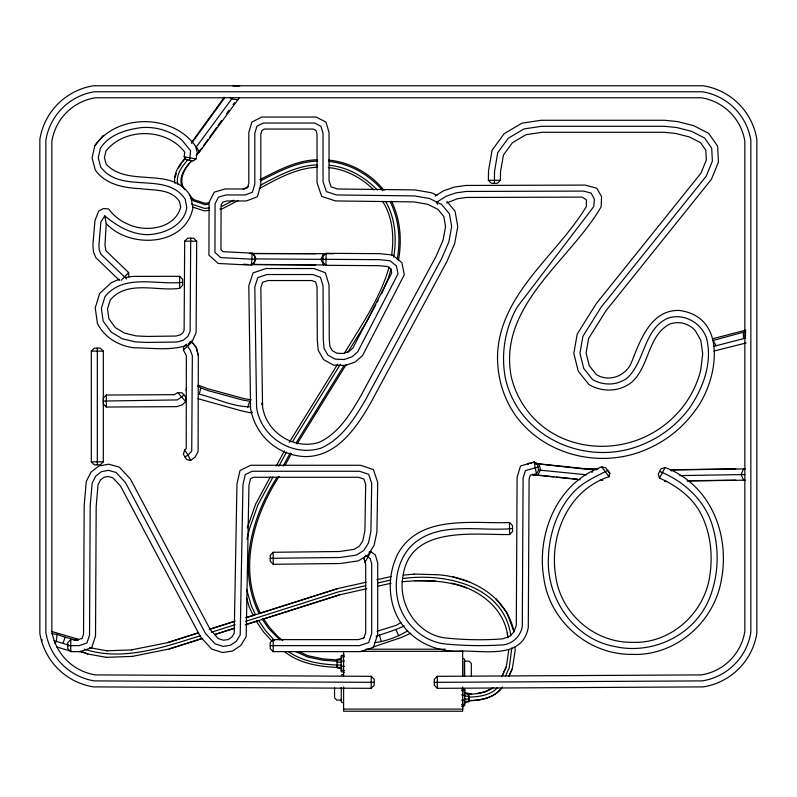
<?xml version="1.0" encoding="UTF-8"?>
<svg xmlns="http://www.w3.org/2000/svg" width="797" height="797" viewBox="0 0 797 797"><rect width="100%" height="100%" fill="white"/><g stroke="black" fill="none" stroke-linecap="round" stroke-linejoin="round"><path stroke-width="1.2" d="M70.764 639.622L70.764 651.627L80.238 651.627L91.745 647.692L95.52 636.016L96.188 506.384L98.031 484.825L100.512 479.953L103.969 477.293L108.193 476.506L112.855 477.792L120.526 486.04L200.535 636.903L211.643 649.037L222.532 652.534L232.654 651L240.833 645.44L246.173 636.673L248.943 485.493L250.457 478.768L253.496 477.273L358.57 477.273L363.92 479.057L365.684 484.357L364.906 530.762L362.834 540.665L359.497 546.065L354.227 549.322L339.502 551.514L273.142 552.281L270.173 555.32L270.243 561.317L273.281 564.286L340.458 563.509L358.451 560.839L368.214 554.782L374.152 545.188L376.891 532.107L377.718 482.504L373.404 469.563L360.523 465.269L250.706 465.269L240.017 470.519L236.958 484.048L234.238 633.197L231.937 636.972L228.161 639.543L223.529 640.25L218.348 638.576L210.418 629.919L130.409 479.037L119.321 467.112L108.711 464.203L98.928 466.016L91.047 472.093L86.265 481.458L84.183 505.846L83.536 634.093L82.171 638.277L78.245 639.622L70.764 639.622L67.765 642.621L67.765 648.628L70.764 651.627M270.213 645.63L270.213 642.621L273.212 639.622L358.57 639.622L363.92 637.839L365.703 632.499L365.703 564.744L364.03 558.169L364.976 562.234L370.994 551.763L375.377 554.961L377.708 563.061L377.708 634.442L373.404 647.333L360.523 651.627L273.212 651.627L270.213 648.628L270.213 645.63L359.547 645.63L368.662 642.591L371.701 633.466L371.701 563.907L370.177 558.597L365.604 555.27M273.212 639.622L273.212 651.627M462.649 709.39L462.649 705.634M461.563 688.967L464.731 689.525L464.731 700.095L464.731 704.13L461.563 704.578M464.731 689.525L464.731 691.069L461.563 690.62M189.855 341.803L191.997 342.052L196.351 347.681L198.343 355.681L198.094 451.59L195.135 457.02L190.662 460.477L186.647 459.55L183.37 454.32L184.595 450.116L186.219 448.741L186.349 355.681L183.4 350.052L183.758 346.665L186.239 344.214L190.383 350.401L192.346 355.681L191.728 451.102L188.072 455.007L185.004 456.94M188.102 344.045L192.754 340.239L196.122 332.558L196.68 241.232L193.701 238.213L187.694 238.173L184.675 241.152L184.127 330.008L182.921 332.777L180.52 334.74L176.097 336.045L147.206 336.434L136.058 335.906L124.551 333.106L115.296 327.607L108.89 318.83L107.485 308.857L110.235 300.021C127.271 279.647 157.208 291.632 179.654 288.315L182.652 285.306L182.643 279.299L179.634 276.31L133.059 276.39L126.295 277.366M190.692 238.193L190.124 331.283L187.843 336.503L183.39 340.16L177.004 342.033L147.106 342.441L135.201 341.873L122.26 338.735L111.172 332.14L103.152 321.151L101.358 308.349L104.985 296.703C123.754 273.162 157.278 285.346 182.652 282.307M371.163 688.329L371.223 676.324L95.421 674.9A52.403 52.403 0 0 1 51.855 631.344L51.855 141.318A52.393 52.393 0 0 1 95.401 97.772L701.3 97.772A52.393 52.393 0 0 1 744.846 141.318L744.846 631.344A52.403 52.403 0 0 1 701.28 674.9L437.294 676.324L434.305 679.343L434.335 685.35L437.354 688.329L703.213 686.894A64.537 64.537 0 0 0 756.851 633.246L756.851 139.425A64.547 64.547 0 0 0 703.203 85.767L93.498 85.767A64.547 64.547 0 0 0 39.85 139.425L39.85 633.246A64.537 64.537 0 0 0 93.488 686.894L371.163 688.329L374.182 685.35L374.192 682.342L374.211 679.343L371.223 676.324M446.987 201.472L455.077 211.255L457.767 226.617L454.649 243.633L446.918 261.496L370.625 403.013C356.448 427.77 336.752 456.89 304.843 456.591C277.296 455.296 255.319 435.461 250.587 408.472L248.803 285.874L253.077 272.873L265.919 268.539L313.928 268.539L325.365 272.743L329.031 284.858L329.291 339.313L329.938 346.595L332.319 350.73L336.842 353.22L343.288 353.469L348.996 351.477L352.922 348.01L391.706 272.982L390.938 269.187L387.711 266.547L378.864 265.67L325.993 265.321L326.073 253.326L379.502 253.665L392.503 254.96L401.847 262.612L404.308 274.736L362.555 355.522L355.183 362.027L345.101 365.554L333.535 365.106L323.592 359.626L318.212 350.301L317.286 339.861L317.037 286.661L315.612 281.949L311.786 280.544L267.892 280.544L262.602 282.327L260.828 287.707L262.562 406.859C266.437 432.532 293.934 450.195 318.85 442.425C338.267 433.648 349.744 414.679 360.194 397.055L436.108 256.255L443.082 240.116L445.573 226.567L443.799 216.455L437.892 209.322L427.76 204.301L413.882 201.91L335.557 200.944L321.699 196.431L317.027 182.732L317.027 134.125L315.921 130.449L313.221 129.044L264.634 129.044L261.924 130.449L260.818 134.125L260.818 184.934L257.331 196.799L246.303 200.964L226.846 200.964L222.622 202.199L221.078 205.218L220.958 249.79L223.08 251.703L252.121 253.157L254.97 256.305L254.661 262.303L251.523 265.152L218.219 263.478L208.934 255.13L209.073 202.308L214.293 192.127L225.133 188.959L244.111 188.959L247.498 187.674L248.813 183.21L248.813 132.362L251.892 122.11L261.715 117.039L316.13 117.039L325.953 122.11L329.031 132.362L329.031 180.74L331.124 186.877L337.539 188.969L414.978 189.915L431.526 192.774L436.905 195.434M435.162 196.082L443.411 190.881L454.3 187.096L465.817 185.452L585.128 185.083L596.744 188.231L601.566 196.59L601.167 206.752C569.845 260.898 497.726 305.739 511.226 376.612C515.231 393.897 524.346 409.528 537.248 421.693C564.684 447.376 606.208 452.736 640.529 438.818A103.122 103.122 0 0 0 685.29 403.581A98.898 98.898 0 0 0 700.782 369.848L702.715 353.659L700.772 340.219L695.373 330.755A23.382 23.382 0 0 0 669.779 324.02C647.553 335.667 649.625 366.152 631.792 382.142C619.448 392.034 602.442 392.393 588.953 384.602L578.233 371.133L573.82 353.38L577.217 334.063L596.206 303.727L700.971 173.148L706.311 160.028L705.803 150.175L700.553 142.703L689.405 136.964L675.657 133.458L663.991 132.272L542.139 132.272L525.94 134.723L512.401 142.763L503.415 155.076L500.516 171.873L500.396 180.271L497.398 183.27L491.4 183.27L488.392 180.271L488.511 170.847L492.068 150.264L504.162 133.707L521.816 123.206L541.233 120.277L664.598 120.277L677.749 121.612L693.689 125.667L708.672 133.388L717.609 146.11L718.446 162.08L711.422 179.305L606.009 310.691L588.634 338.446L586.084 352.951L589.252 365.703L596.276 374.54C608.539 382.221 624.679 376.523 630.905 363.83C639.742 341.833 650.063 309.644 679.263 310.441C729.275 317.057 717.41 381.843 695.104 410.585A115.226 115.226 0 0 1 645.102 449.976C600.31 468.825 544.759 455.476 515.779 415.825C503.634 398.639 497.448 378.077 497.527 357.076C498.404 294.591 556.744 255.757 586.363 206.463L586.423 199.947L582.159 197.098L466.534 197.457L457.388 198.722L446.718 202.966M493.273 687.592C477.005 697.475 459.66 692.912 471.685 694.028M468.387 694.008L468.785 700.742C481.189 700.693 495.017 697.764 502.558 686.994M251.523 265.152L252.121 253.157M189.606 160.327L190.583 150.733L181.706 139.844A57.504 57.504 0 0 0 141.288 127.61C125.986 129.682 109.089 134.474 100.412 148.312L98.25 157.746L100.681 166.991C120.925 194.747 166.165 170.598 185.193 199.18L186.807 207.399C184.227 225.551 164.043 234.109 147.604 234.677C131.266 234.428 116.95 226.059 104.796 215.887L100.88 221.815L98.918 245.157L99.226 249.889L100.83 254.133L126.653 278.98M104.796 215.887L106.25 223.539L104.955 245.018L105.881 250.656L128.656 272.574L128.735 276.818M185.671 401.618L185.97 397.205L182.194 392.871L177.771 392.572L174.364 394.664L106.31 395.043L103.331 398.052L103.361 404.069L106.37 407.048L176.655 406.659L182.005 404.966L185.671 401.618L177.771 392.572M51.666 633.725L57.055 634.392L56.338 641.396L54.664 643.139M391.526 255.558C394.286 237.446 392.841 217.053 382.6 201.442M393.738 257.112C396.786 238.552 395.362 217.87 385.549 201.511M397.225 259.194C400.732 239.997 398.998 219.195 390.181 201.691M398.38 260.629C402.087 240.794 400.502 219.334 391.447 201.193M119.45 280.385L95.789 257.61L93.448 251.792L92.88 245.297L94.973 220.41L98.778 210.996L103.48 208.495L108.681 208.963A44.353 44.353 0 0 0 127.65 224.017C145.393 232.814 175.071 228.849 180.65 207.18L179.574 201.731C171.514 188.72 153.811 190.473 140.581 188.7C124.013 187.923 105.314 184.565 95.241 169.92L92.073 157.846L94.873 145.602C117.617 113.274 172.73 113.861 195.524 146.12L197.287 152.436L195.982 159.001L193.023 160.994L186.179 159.659L184.157 156.72L184.755 152.187C166.563 127.928 124.631 127.321 105.941 151.022L104.437 157.657L106.111 164.062C128.227 188.311 173.059 165.148 190.802 196.63L192.964 207.619C185.721 246.462 129.552 249.192 106.25 223.539M508.755 650.153L506.334 666.691L501.951 676.573M186.129 390.46L186.578 387.681M41.862 640.848L42.082 639.573M197.666 385.997L200.714 387.89L199.36 394.246C216.186 398.211 233.302 407.177 250.537 406.729M659.677 471.406C683.019 480.91 703.193 498.613 711.552 522.872C719.362 546.812 719.083 573.192 710.087 596.774C695.95 634.273 653.45 655.273 614.826 646.526C574.059 639.174 546.672 598.806 548.376 558.518C549.113 533.611 557.452 508.376 575.245 490.434C584.51 481.308 596.345 476.377 607.623 470.409L609.735 473.119L608.968 476.736C568.002 490.145 549.023 535.883 555.728 576.231C560.64 613.381 594.393 642.82 631.921 642.292C669.779 644.245 703.492 614.288 709.549 577.496C713.295 554.712 710.635 530.553 698.999 510.319C689.823 495.355 675.358 485.084 659.498 478.11L658.262 474.056L659.677 471.406L661.092 468.756L665.146 467.52C710.535 484.636 730.062 534.289 721.385 579.808C714.301 622.198 675.258 656.449 631.722 654.347C588.535 654.845 549.621 620.953 543.833 578.204C536.321 533.851 557.292 482.583 601.795 466.883L605.59 467.799L609.835 473.239L608.968 476.736L601.795 466.883M389.095 267.154C380.129 298.616 360.872 325.893 344.174 353.609M391.078 268.918L388.358 278.173L381.574 293.764M175.24 176.984L176.366 173.517M247.668 407.426L249.78 401.299L242.557 400.024L208.256 390.66L200.714 387.89M54.037 640.748L62.973 643.358L65.145 637.182L75.416 639.941L74.061 640.21L78.206 640.38M247.269 527.923L255.608 504.142L270.293 477.005M261.655 404.537L262.462 402.336L262.512 404.996M250.866 264.265L253.326 264.405L255.707 258.915L253.326 253.486L249.63 253.416M323.522 253.705L321.032 259.354L323.522 264.993M743.591 468.895L741.1 474.534L743.591 480.183M501.901 676.454L506.274 666.611M505.408 676.225L509.263 667.667L511.774 647.971M508.934 676.065L512.252 668.673M508.984 676.165L512.312 668.753L515.161 650.581L514.922 647.025M591.942 472.581L593.566 469.254L596.435 469.483L596.106 469.991M375.805 304.653L367.158 320.982L347.552 352.682M376.961 302.481L378.117 300.3M659.498 478.11L665.146 467.52M276.16 466.155L284.39 450.963M273.012 477.005L257.8 505.109L249.581 528.55A137.732 137.732 0 0 0 247.05 539.27M278.86 466.195L286.472 452.138M277.207 477.064C251.842 516.456 236.938 569.616 259.174 613.69M283.134 466.115L290.247 452.975M278.99 476.576C253.605 515.878 238.114 568.948 260.36 613.072M284.898 465.657L291.403 453.632M364.03 558.169L365.076 556.236M532.416 474.155L533.303 475.271L537.636 475.221L540.595 469.911L538.931 463.993L535.634 464.033M289.281 442.365L337.639 364.179M292.658 441.448L340.369 364.309M296.534 442.255L344.244 365.116M297.032 443.979L346.057 364.717M536.431 473.727L538.603 470.369L537.467 463.934L534.149 461.921L520.511 466.016L517.104 477.234L516.297 625.316L513.896 632.011L509.532 636.395L502.698 638.865A316.957 316.957 0 0 1 447.157 638.118C417.538 635.876 397.454 604.335 402.993 576.191C409.957 525.233 473.707 535.036 509.602 534.548L512.571 531.519L512.501 525.512L509.472 522.543C472.551 523.928 420.896 514.254 398.37 552.829C389.703 569.476 387.81 589.471 393.519 607.384C402.296 635.578 430.769 652.484 459.57 651.169C482.793 650.053 522.433 660.055 528.291 627.438L529.098 479.047L530.254 475.231L536.431 473.727L534.149 461.921L537.477 464.013M178.528 167.888L181.168 163.863M224.664 97.852L191.589 143.281M224.236 97.334L191.469 142.533M196.47 154.797L199.419 152.078L239.11 98.051M203.713 145.452L208.007 139.475M209.442 137.473L216.595 127.51M218.029 125.518L221.606 120.526M226.617 113.553L228.759 110.554M196.281 155.505L197.636 153.672M198.991 151.848L201.691 148.192M233.053 104.646L234.467 102.793M94.873 145.602L103.261 135.36M185.681 157.587C179.474 164.62 172.909 173.497 174.932 183.4M182.493 161.851L185.591 158.185M187.823 159.838C181.955 166.463 175.689 174.802 177.761 184.157M191.4 160.904C184.974 167.798 177.641 177.771 182.523 187.425M192.087 160.586C184.665 167.948 177.611 179.793 184.794 189.666M501.741 687.711C494.24 697.933 480.73 700.364 468.795 700.513M497.507 687.572C490.374 695.572 478.738 696.817 468.596 697.136M232.585 97.782L196.381 146.897L199.419 152.078M121.164 280.355L128.656 272.574M91.316 351.128L94.315 348.13L100.322 348.13L103.321 351.128L103.321 461.832L100.322 464.83L94.315 464.83L91.316 461.832L91.316 351.128L103.321 351.128M326.073 253.326L323.054 256.305L323.014 262.303L325.993 265.321M183.4 350.052L191.997 342.052L196.351 347.731L198.343 355.681M362.884 638.756L364.657 637.142M184.077 395.043L177.432 399.915L103.351 401.06M407.327 631.035C397.474 636.942 385.778 641.326 374.431 642.681M243.095 189.417L248.335 186.359M259.852 179.634C277.954 170.458 296.783 160.087 317.604 159.739M260.569 180.819C278.482 171.754 297.102 161.452 317.704 161.094M260.22 185.342C278.083 175.908 296.803 165.467 317.475 164.849M259.174 188.67C277.316 178.797 296.424 167.998 317.535 167.221M376.084 636.335C385.519 632.957 395.282 630.248 404.258 625.904M400.901 622.636L396.009 625.416L377.061 631.254M492.327 688.289L485.503 691.916L477.184 693.689M221.745 206.403L233.77 200.196M238.263 200.515L222.333 208.734L219.922 209.023M341.255 675.119L343.507 674.063M410.873 633.177L401.509 637.421L373.056 647.044M119.49 279.249L111.51 282.527L99.735 293.386L95.222 307.851L97.423 323.472C104.586 337.669 118.853 345.958 134.344 347.841C151.56 347.871 169.631 350.899 186.249 345.569M665.585 481.089L664.499 481.518L666.77 481.418M167.639 642.561L198.493 632.758M209.163 629.371L235.264 621.072M245.944 617.685L254.253 615.045M258.995 613.541L337.3 588.664L366.122 582.218M198.622 632.818L167.778 642.621L131.694 649.844M210.488 629.052L234.208 621.511M246.064 617.745L337.4 588.734M200.695 635.637C163.704 647.154 122.897 661.789 84.372 649.176M211.374 632.24L235.105 624.709M245.775 621.311L338.307 591.922L365.654 585.725M169.283 648.897L202.279 638.407M215.25 634.292L234.109 628.295M245.894 624.549L257.68 620.813M262.392 619.309L339.014 594.97L366.819 588.674M202.647 638.397L169.422 648.947L132.471 656.349M214.513 634.621L234.687 628.215M245.366 624.818L339.114 595.04M252.42 412.179L250.427 412.806L240.734 410.654L197.955 398.689M716.095 345.888L713.225 340.399L745.584 331.652L745.424 338.167L713.634 346.366M538.025 467.082L525.382 470.619L523.101 478.14L522.294 626.382C520.67 635.876 513.388 643.179 503.893 644.813C484.696 646.078 465.398 645.839 446.25 644.066C424.343 642.093 406.171 625.844 399.207 605.391C393.25 586.054 396.149 563.18 409.688 547.629C435.829 519.544 479.097 531.978 512.531 528.521M746.062 342.979L713.933 351.049M745.882 330.088L712.677 338.755M376.812 579.708L391.247 576.53M377.539 583.025L390.62 580.057M377.698 586.203L391.068 583.265M369.021 552.191L370.994 551.763M341.724 658.481L337.081 659.378L337.081 667.876L341.724 668.783M464.183 702.745L468.815 701.848L468.815 693.35L464.183 692.444M344.344 655.004L341.176 655.552L341.176 671.702L344.344 672.26M461.563 706.232L464.731 705.674L464.731 702.107M337.081 660.195L341.724 659.458M464.183 701.768L468.815 701.031M341.176 657.097L344.344 656.648M209.611 202.757L204.959 203.315L193.88 199.629L189.676 195.763M208.625 204.221L205.028 204.66L193.482 200.814L190.862 198.413M209.551 207.868L204.68 208.445L191.609 204.102M209.083 210.318L204.271 210.896L192.495 206.981M403.242 575.125L414.171 574.139M402.475 578.602C444.905 572.575 503.993 585.486 510.887 635.916M402.037 581.8C423.596 579.628 446.041 580.226 466.524 587.917M337.081 662.317L341.724 662.038M464.183 699.188L468.815 698.909M341.176 661.131L344.344 660.962M461.563 700.264L464.731 700.095M679.831 475.59L744.946 474.534M106.818 650.79L131.894 649.894M106.35 657.346L132.661 656.399M538.284 469.981L586.482 474.783M670.187 469.782L735.77 468.895M686.984 480.93L745.484 480.183M687.652 480.76L735.77 480.183M270.213 558.318L339.98 557.511L356.339 555.081L363.85 550.418L368.493 542.926L370.904 531.43L371.701 483.43L368.662 474.305L359.547 471.266L252.101 471.266L245.237 474.643L242.955 484.765L240.206 634.94L236.38 641.206L230.413 645.271L223.03 646.387L215.001 643.807L205.477 633.406L125.468 482.534L116.083 472.452L108.452 470.35L101.448 471.655L95.779 476.028L92.153 483.141L90.181 506.115L89.533 635.05L86.953 642.98L79.242 645.63L67.765 645.63M434.325 682.342L702.247 680.897A58.47 58.47 0 0 0 750.854 632.3L750.854 140.372A58.47 58.47 0 0 0 702.247 91.775L94.454 91.775A58.47 58.47 0 0 0 45.847 140.372L45.847 632.3A58.47 58.47 0 0 0 94.454 680.897L374.192 682.342M488.392 180.271L500.396 180.271M333.823 253.705L253.326 253.486M323.034 259.354L255.707 258.915M326.362 264.993L253.326 264.405M91.316 461.832L103.321 461.832M745.484 468.895L675.169 469.911L671.124 470.26L671.363 471.067M365.923 649.196L445.284 649.196M360.961 651.338L462.649 651.338M341.644 700.095L336.772 700.095L334.561 697.793L334.561 687.851M343.597 709.091L462.649 709.091M315.702 253.705L249.66 253.536M315.702 264.993L251.962 264.584M184.675 241.152L196.68 241.232M323.034 259.304L379.183 259.663L390.102 260.758L396.398 265.899L398.002 273.859L357.733 351.766L352.095 356.747L344.194 359.517L335.188 359.158L327.956 355.173L324.07 348.448L323.293 339.592L323.034 285.764L320.484 277.346L312.852 274.537L266.905 274.537L257.839 277.605L254.811 286.79L256.574 407.665C261.137 437.344 292.1 457.02 320.902 448.193C341.704 438.918 354.316 418.973 365.405 400.034L441.518 258.876L448.86 241.88L451.67 226.587L449.438 213.855L441.707 204.51L429.643 198.533L414.43 195.913L336.553 194.956L326.411 191.649L323.034 181.736L323.034 133.238L320.942 126.275L314.676 123.047L263.169 123.047L256.903 126.275L254.811 133.238L254.811 184.077L252.41 192.236L245.207 194.956L225.989 194.956L218.458 197.158L215.07 203.763L214.941 252.46L220.649 257.59L254.811 259.304M531.838 463.366L528.122 463.326L528.162 464.452M599.982 480.252L602.781 480.292L601.884 480.003M597.909 469.124L587.638 468.955L535.544 463.515M593.566 469.254L585.556 469.134L538.931 463.993M414.121 574.059L435.979 574.687M414.35 580.605L435.451 581.133M341.176 666.123L344.344 666.292M461.563 694.934L464.731 695.104M243.404 264.225L248.515 264.524M337.081 664.937L341.724 665.216M464.183 696.01L468.815 696.289M78.375 651.528L81.533 651.737L79.81 651.279M337.798 659.996L322.865 658.85L308.08 655.762L298.546 651.438M337.709 661.321L322.685 660.165L307.672 657.037L295.777 651.637M553.915 476.765L533.054 474.613M556.386 477.014L569.965 478.389M572.435 478.648L577.377 479.146M580.256 479.754L537.636 475.221M237.815 99.745L231.449 98.997L230.104 97.294M328.643 160.107C350.092 162.06 370.735 173.626 384.074 190.423M328.543 161.452C349.355 163.285 369.16 174.503 382.46 190.423M329.31 165.298C347.641 167.051 364.657 176.874 377.31 189.985M328.344 167.579C345.48 169.133 361.748 177.771 373.743 189.955M435.949 574.617C470.13 576.51 506.523 595.498 513.935 631.613L506.902 612.843L495.834 598.467M341.176 670.157L344.344 670.606M337.081 667.069L341.724 667.796M464.183 693.43L468.815 694.157M51.466 631.393L78.514 639.294M251.224 399.855L244.28 398.689L207.868 388.767L198.363 385.18M89.543 647.652L107.087 650.83M106.619 657.386L87.471 653.919L80.617 651.368M184.157 156.72L195.982 159.001M56.617 646.935L71.79 651.478M452.786 576.759L468.915 581.75M451.401 583.175C478.559 588.634 505.467 608.509 507.848 637.869L507.41 632.957M62.973 643.358L68.512 645.062M57.055 634.392L65.145 637.182M80.965 651.428L87.809 653.978M462.39 658.173L464.641 659.229L464.641 676.334M343.507 703.054L341.255 701.998L341.255 687.343M233.053 85.937L239.658 85.956M282.746 640.559L277.964 636.703L269.605 627.558L263.329 618.422M279.946 640.011L268.549 628.385L262.074 618.95M288.653 651.816C302.9 661.55 320.494 664.379 337.44 665.037L337.27 667.418C318.83 666.601 299.074 663.532 284.419 651.478M274.477 640.38L265.63 630.696L258.886 620.883M271.986 641.206L263.747 632.18L256.156 621.122M184.595 450.116L188.072 455.007L190.662 460.477M437.692 204.421L436.387 202.408L446.071 196.291L455.844 192.914L466.175 191.459L583.643 191.091L591.205 193.133L594.363 199.23L593.765 206.602L517.253 307.004A104.606 104.606 0 0 0 505.298 377.798C518.379 438.091 587.678 468.088 642.81 444.397A109.179 109.179 0 0 0 690.192 407.078C703.482 387.083 712.618 362.326 706.55 338.237C701.151 322.466 683.647 312.743 667.587 318.282C643.767 329.38 645.201 360.473 627.817 377.489C617.685 385.579 603.708 385.967 592.609 379.571L583.743 368.413L579.947 353.171L582.926 336.254L601.107 307.204L706.192 176.227L712.379 161.054L711.701 148.142L704.618 138.04L691.547 131.316L676.703 127.53L664.299 126.275L541.691 126.275L523.878 128.965L508.277 138.24L497.736 152.665L494.519 171.355L494.399 183.27M255.498 614.626L251.414 606.029L246.582 589.391M253.366 615.702L249.172 606.886L246.542 597.8M395.989 629.769L398.739 635.777M379.392 634.86L381.255 641.615M743.332 332.259L743.521 338.675M509.472 522.543L509.602 534.548M273.142 552.281L273.281 564.286M437.294 676.324L437.354 688.329M106.31 395.043L106.37 407.048M179.634 276.31L179.654 288.315M471.336 675.856L471.336 663.433L469.124 661.131L464.262 661.131L464.262 675.826M462.649 651.049L462.649 675.936M462.649 686.944L462.649 711.233L343.597 711.233L343.597 686.944M343.597 651.338L343.597 675.936M97.324 348.13L97.324 464.83"/></g></svg>
